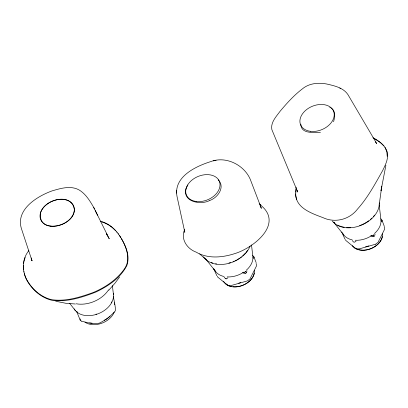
<?xml version="1.0" encoding="UTF-8"?>
<svg xmlns="http://www.w3.org/2000/svg" width="408" height="408" viewBox="0 0 408 408"><rect width="100%" height="100%" fill="white"/><g stroke="black" fill="none" stroke-linecap="round" stroke-linejoin="round"><path stroke-width="0.61" d="M184.661 231.234L184.809 232.234L177.067 196.676C173.104 177.052 195.35 166.444 210.707 161.609C225.797 155.774 243.907 164.756 250.211 179.199L261.365 208.335L260.508 206.514M176.613 190.47L176.608 193.147M300.813 124.175C301.089 134.242 313.574 132.279 320.428 132.36M246.973 270.703L246.554 272.646M375.059 234.054L374.641 235.997A21.048 14.918 -22.4 0 1 373.748 236.722M295.769 192.122L296.04 189.383M379.348 203.76L381.546 187.823L385.897 165.357M296.137 187.165L295.621 195.182L296.565 199.716M23.613 263.384L23.888 261.757M381.827 186.232L381.026 190.679L381.546 187.823M23.985 261.217L25.143 257.509M184.487 229.857C180.52 239.317 187.165 248.87 196.09 252.113C207.876 259.044 222.319 257.637 234.824 253.597C253.541 247.891 284.386 223.681 260.268 204.857M186.196 188.083C181.698 201.674 200.527 205.346 209.539 200.563M333.596 121.757C334.779 117.259 335.896 110.91 331.133 108.028M186.272 187.925L187.889 184.987M119.585 277.027L115.092 283.07L108.747 290.246M28.846 250.614C23.924 256.494 22.323 264.629 23.96 272.049M227.955 277.797L226.547 278.812M356.036 241.148L354.629 242.168A21.048 14.918 -22.4 0 1 353.558 242.041L352.283 240.572M243.566 273.018L245.8 271.509L244.734 272.218M371.647 236.375L373.881 234.865L372.815 235.569M209.676 200.501C217.571 197.87 225.563 187.16 218.224 179.851M240.776 282.545L238.706 283.223M368.863 245.897L365.543 246.85M253.169 258.422L254.036 257.693A21.017 14.856 -22.6 0 0 253.893 256.851L252.669 255.484M381.25 221.779L382.123 221.044A21.017 14.851 -22.7 0 0 381.97 220.203L380.756 218.841M242.576 272.498L243.765 272.161A20.446 14.459 -22.5 0 1 227.144 276.915M370.658 235.855L371.846 235.513A20.446 14.459 -22.5 0 1 355.225 240.266M358.872 249.002L375.442 244.259M213.41 160.874L216.072 160.293M373.723 236.701L371.861 236.62M245.641 273.35L243.775 273.268M75.403 304.001L65.923 303.297L55.712 301.237M81.416 321.142L88.108 322.789A32.273 17.682 26.6 0 0 92.274 323.335L98.297 323.355A20.813 14.719 -22.5 0 0 100.22 322.805L106.065 319.393A32.273 21.338 -50.7 0 0 109.676 316.618L114.837 311.579A20.813 14.719 -22.5 0 0 115.592 310.07L115.076 305.822A32.268 3.641 74 0 0 114.495 302.461M101.786 221.932L103.52 222.508M213.782 268.617A21.043 14.872 -22.7 0 0 213.884 269.178L214.481 269.423M104.096 222.702L107.84 224.482M375.263 141.867L376.722 143.57L347.886 94.523C343.22 87.593 334.223 85.746 326.579 83.977C318.22 82.411 308.917 83.263 302.221 89.005C293.852 95.411 286.773 103.311 280.026 111.358C276.155 116.652 270.417 122.558 271.871 129.662L297.728 192.046L297.35 190.429M339.757 88.041L340.711 88.459M329.766 107.314L330.245 107.544M374.284 138.715L375.299 139.266M372.927 137.726C378.935 140.831 385.188 145.187 387.182 152.006C388.809 158.554 385.417 164.883 382.638 170.595C375.11 183.891 367.838 197.594 357.556 209.024C349.508 219.637 335.06 223.298 322.973 217.643C311.942 213.45 295.591 208.1 295.713 193.831M375.804 139.546L380.327 142.56L383.938 145.972M108.355 224.762L112.154 227.424L115.51 230.561M259.146 203.827L260.88 205.01M355.786 248.594L345.704 240.358A20.431 14.448 -22.5 0 1 345.515 239.562M199.645 253.898L205.821 259.447M225.486 278.674L224.196 277.221M117.03 232.274C113.057 227.297 107.697 223.309 101.526 221.544A29.713 21.277 -23 0 0 100.343 221.213M116.729 231.866L118.448 234.065M333.82 222.365L343.796 235.003M206.122 259.498L215.715 271.646M69.646 303.333L75.373 310.61M118.142 233.651L120.788 237.476M260.075 205.811L260.712 206.729L260.233 206.02M119.452 235.493C125.047 244.055 130.351 254.873 126.965 265.236C120.758 277.884 108.197 286.171 95.824 292.072C81.891 297.463 66.723 302.405 51.627 300.232C40.922 297.611 32.043 289.614 26.775 280.112A64.469 44.548 -18.3 0 1 24.455 274.156L23.883 271.534M107.666 235.814L106.309 233.641L109.262 238.833L93.733 207.468C89.898 200.833 85.675 193.79 78.882 189.827C70.508 185.334 60.634 188.389 52.132 190.873C36.526 196.488 14.668 210.217 21.813 229.796L32.038 260.86L31.549 259.284M344.923 239.083L341.955 232.535A20.986 14.841 -22.4 0 1 341.853 231.979M216.842 275.731L213.874 269.183M121.492 238.741C126.506 247.549 130.958 259.432 124.578 268.709C116.851 279.73 105.188 287.584 92.856 292.643C79.713 297.31 65.561 301.798 51.479 299.656C40.8 297.039 31.951 289.058 26.693 279.577A64.337 44.457 -18.3 0 1 24.378 273.635M384.968 147.395L386.81 151.546L387.223 156.305M93.733 207.468L94.483 208.993M95.283 210.605L97.583 215.266M381.98 220.203L384.275 226.241M253.893 256.846L256.147 262.604M76.617 311.437L80.238 320.183L80.106 318.837M31.278 258.152L31.895 260.743M113.322 296.631L114.515 302.501M31.329 258.019L31.508 259.121M112.389 285.661L113.434 294.408M379.154 204.602L381.026 220.529M251.501 244.928L252.94 257.173M23.485 268.28L23.618 269.907M184.64 230.984L184.676 232.04L184.595 229.821M23.435 265.562L23.44 267.74M111.756 301.833A20.808 14.724 -22.4 0 1 111.236 302.838M96.594 314.078A20.808 14.724 -22.4 0 1 95.951 314.277M77.347 312.054A20.808 14.724 -22.4 0 1 76.582 311.396M114.464 303.659A18.253 12.903 -22.5 0 1 114.653 304.628M110.007 316.088A18.253 12.903 -22.5 0 1 104.254 320.29M92.121 323.172A18.253 12.903 -22.5 0 1 89.643 322.917M113.256 293.362A21.145 14.953 -22.5 0 1 98.466 313.64A21.145 14.953 -22.5 0 1 74.169 308.882M114.255 312.008A17.671 12.5 -22.5 0 1 101.383 323.386A17.671 12.5 -22.5 0 1 84.961 322.147M81.391 321.127A20.813 14.719 -22.5 0 1 80.218 320.168M108.548 289.843A25.566 18.074 -22.5 0 1 108.018 290.639M107.737 291.031A25.566 18.074 -22.5 0 1 76.26 303.787M382.209 236.671A16.213 11.465 -22.5 0 1 380.97 240.144M380.735 240.567A16.213 11.465 -22.5 0 1 359.933 249.946M359.438 249.849A16.213 11.465 -22.5 0 1 357.122 249.14M356.689 248.957A16.213 11.465 -22.5 0 1 355.48 248.319M355.103 248.079A16.213 11.465 -22.5 0 1 354.399 247.564M382.587 233.845A16.57 11.715 -22.5 0 1 370.739 248.737A16.57 11.715 -22.5 0 1 352.272 245.718M384.193 226.772A20.431 14.448 -22.5 0 1 384.606 229.23L378.114 242.209A20.431 14.448 -22.5 0 1 375.447 244.254M358.882 248.997A20.431 14.448 -22.5 0 1 355.796 248.594M374.575 215.133A25.403 17.962 -22.5 0 1 373.3 216.658M371.887 218.117A25.403 17.962 -22.5 0 1 370.347 219.504M368.684 220.804A25.403 17.962 -22.5 0 1 365.063 223.13M364.589 223.39A25.403 17.962 -22.5 0 1 361.636 224.803M361.131 225.012A25.403 17.962 -22.5 0 1 359.601 225.593M350.707 227.475A25.403 17.962 -22.5 0 1 346.621 227.486M344.184 227.205A25.403 17.962 -22.5 0 1 343.235 227.032M342.771 226.935A25.403 17.962 -22.5 0 1 341.562 226.624M340.971 226.445A25.403 17.962 -22.5 0 1 339.267 225.828M338.727 225.593A25.403 17.962 -22.5 0 1 337.681 225.078M334.886 223.212A25.403 17.962 -22.5 0 1 333.703 222.11M380.995 220.473A20.446 14.459 -22.5 0 1 374.488 233.488M352.175 239.868A20.446 14.459 -22.5 0 1 343.077 233.932M379.287 202.842A25.775 18.227 -22.5 0 1 360.672 225.476A25.775 18.227 -22.5 0 1 332.301 221.024M254.128 273.319A16.213 11.465 -22.5 0 1 238.262 286.564M237.706 286.651A16.213 11.465 -22.5 0 1 232.861 286.742M231.356 286.493A16.213 11.465 -22.5 0 1 230.398 286.253M229.934 286.115A16.213 11.465 -22.5 0 1 225.369 283.346M254.505 270.489A16.57 11.715 -22.5 0 1 241.832 285.687A16.57 11.715 -22.5 0 1 223.543 281.291M256.107 263.415A20.436 14.448 -22.5 0 1 256.525 265.873L250.033 278.853A20.436 14.448 -22.5 0 1 247.355 280.908L230.785 285.646A20.436 14.448 -22.5 0 1 227.695 285.238L217.622 277.007A20.436 14.448 -22.5 0 1 217.418 276.185M226.532 278.843A21.048 14.928 -22.7 0 1 225.471 278.705M246.585 272.61A21.017 14.856 -22.6 0 1 245.672 273.314M247.615 250.211A25.403 17.962 -22.5 0 1 246.789 251.394M246.493 251.782A25.403 17.962 -22.5 0 1 245.871 252.552M245.218 253.302A25.403 17.962 -22.5 0 1 242.658 255.811M241.444 256.81A25.403 17.962 -22.5 0 1 240.603 257.453M239.731 258.07A25.403 17.962 -22.5 0 1 238.838 258.662M238.384 258.952A25.403 17.962 -22.5 0 1 237.451 259.508M236.502 260.034A25.403 17.962 -22.5 0 1 235.049 260.773M234.054 261.232A25.403 17.962 -22.5 0 1 233.05 261.655M230.484 262.589A25.403 17.962 -22.5 0 1 228.919 263.048M216.577 263.925A25.403 17.962 -22.5 0 1 215.623 263.772M212.889 263.094A25.403 17.962 -22.5 0 1 211.186 262.471M206.392 259.503A25.403 17.962 -22.5 0 1 205.617 258.759M252.914 257.116A20.446 14.459 -22.5 0 1 246.401 270.132M224.099 276.517A20.446 14.459 -22.5 0 1 214.996 270.586M250.114 246.044A25.775 18.227 -22.5 0 1 227.735 263.619A25.775 18.227 -22.5 0 1 203.623 256.81M74.383 209.641C74.445 226.93 36.562 234.993 40.708 212.313C45.115 199.114 71.849 192.173 74.383 209.641M50.5 226.124A17.835 12.612 -22.5 0 0 74.21 207.907A17.835 12.612 -22.5 0 0 46.808 204.316A17.835 12.612 -22.5 0 0 50.5 226.124M310.386 131.305A17.835 12.612 -22.5 0 0 334.101 113.082A17.835 12.612 -22.5 0 0 306.699 109.492A17.835 12.612 -22.5 0 0 310.386 131.305M196.187 201.46A17.835 12.612 -22.5 0 0 219.897 183.243A17.835 12.612 -22.5 0 0 192.499 179.653A17.835 12.612 -22.5 0 0 196.187 201.46"/></g></svg>
